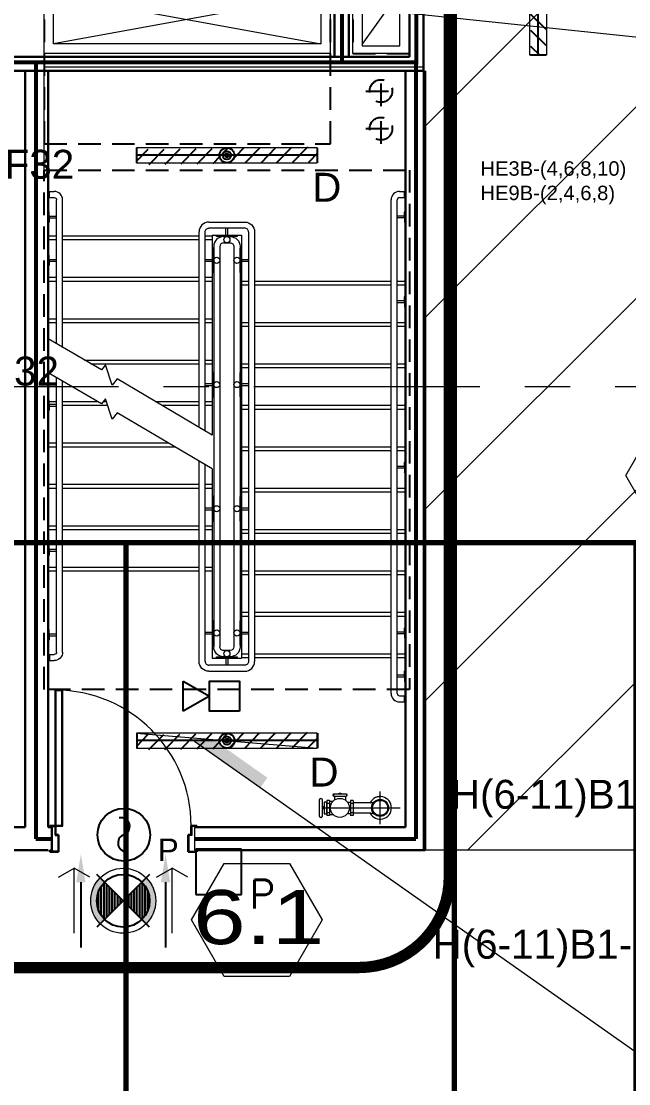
# Model space of a CAD drawing. Header units: inches. Extents: x -26500 to 0, y -3347 to 2257.
# Drawn here: x -21642.4 to -21481, y 481.9 to 764.2 of the extents above; entities that cross this region are included whole.
import ezdxf
from ezdxf import colors
from ezdxf.entities.mleader import LeaderData, LeaderLine
from ezdxf.enums import TextEntityAlignment as Align
from ezdxf.math import Vec2, Vec3

# ---------------------------------------------------------------- set-up
doc = ezdxf.new("R2010")
doc.units = ezdxf.units.IN
doc.header["$LTSCALE"] = 48
doc.header["$MEASUREMENT"] = 0
for name, pattern in [('A104$0$CENTER', [2, 1.25, -0.25, 0.25, -0.25]), ('DASHED2', [0.375, 0.25, -0.125]), ('NB - 5th floor_plan$0$HIDDEN2', [0.1875, 0.125, -0.0625])]:
    doc.linetypes.add(name, pattern=pattern)
for name, color, linetype in [('A-Detl-Iden', 3, 'Continuous'), ('A104$0$A-AREA-IDEN', 8, 'Continuous'), ('A104$0$A-DOOR', 8, 'Continuous'), ('A104$0$A-DOOR-FRAM', 8, 'Continuous'), ('A104$0$A-FLOR-HLAREAS7-11', 8, 'Continuous'), ('A104$0$A-FLOR-HRAL', 8, 'Continuous'), ('A104$0$A-FLOR-OPENING', 8, 'Continuous'), ('A104$0$A-FLOR-SLEEVE', 8, 'Continuous'), ('A104$0$A-FLOR-SPRK', 8, 'Continuous'), ('A104$0$A-FLOR-STRS', 8, 'Continuous'), ('A104$0$A-GRID-GRDP0-15', 8, 'Continuous'), ('A104$0$A-HVAC-RDFF', 8, 'Continuous'), ('A104$0$A-WALL-FULL-INTR', 8, 'Continuous'), ('A104$0$bc104 - A-WALL-FIRE', 8, 'Continuous'), ('A104$0$Level 20', 8, 'Continuous'), ('A104$0$M-HVAC-Supp', 8, 'Continuous'), ('A604$0$A-ANNO-REVS-BULL', 8, 'Continuous'), ('A604$0$A-FLOR-OPENING', 8, 'Continuous'), ('A604$0$A-FLOR-SLEEVE', 8, 'Continuous'), ('A604$0$br604_br604 - E-Lite', 3, 'Continuous'), ('A604$0$Level 36', 8, 'Continuous'), ('A604$0$M-HVAC-Supp', 8, 'Continuous'), ('ANNTEXT', 6, 'Continuous'), ('E-FIRE', 234, 'Continuous'), ('E-FIRE @ 96', 234, 'Continuous'), ('E-Lite', 53, 'Continuous'), ('E-Lite-Emer', 13, 'Continuous'), ('E-Lite-Exit', 13, 'Continuous'), ('E-TEXT', 6, 'Continuous'), ('NB - 5th floor_plan$0$STSLABEDGE', 1, 'NB - 5th floor_plan$0$HIDDEN2'), ('NB - 5th floor_plan$0$STWETSTACK', 1, 'NB - 5th floor_plan$0$HIDDEN2'), ('XREF', 7, 'Continuous')]:
    doc.layers.add(name, color=color, linetype=linetype)
doc.layers.add('E-Fire-Covr', color=240, linetype='Continuous', lineweight=70, plot=False)
doc.styles.add('A604$0$style-Arial', font='arial.ttf')
doc.styles.add('M08', font='arial.ttf', dxfattribs={"height": 7.68})
doc.styles.add('MAMEP ANNO', font='arial.ttf', dxfattribs={"height": 0.101562})
doc.styles.get("Standard").update_dxf_attribs({"font": 'simplex.shx'})

# ---------------------------------------------------------------- blocks, each defined once
blk = doc.blocks.new('A104')
at = {"layer": 'A104$0$A-FLOR-HLAREAS7-11', "lineweight": 0}
h = blk.add_hatch(dxfattribs=at)
h.set_pattern_fill('HATCH', color=256, style=0, pattern_type=2)
h.set_pattern_definition([(45, (-23760.126, 1158.67), (-25.45584, 25.45584), [])])
h.paths.add_polyline_path([(-21535.4816, 943.1575), (-21289.0236, 943.1575), (-21289.0236, 543.9097), (-21535.4816, 543.9097)])
at = {"layer": 'A104$0$A-AREA-IDEN', "lineweight": 0, "elevation": 0.2066, "flags": 128}
for points in [[(-21438.6568, 759.5893), (-21475.7856, 759.5893), (-21899.5733, 804.0789)], [(-21438.6568, 487.7276), (-21475.4645, 487.7276), (-21596.3269, 572.8122)]]:
    blk.add_lwpolyline(points, dxfattribs=at)
at = {"layer": 'A104$0$A-AREA-IDEN', "lineweight": 0, "extrusion": (0, 0, -1)}
blk.add_solid([(21596.3269, 572.8122, -0.2066), (21578.8529, 560.5108, -0.2066), (21591.4235, 573.3929, -0.2066), (21576.96, 563.2109, -0.2066)], dxfattribs=at)
blk.add_solid([(21596.3269, 572.8122, -0.2066), (21578.8529, 560.5108, -0.2066), (21591.4235, 573.3929, -0.2066), (21576.96, 563.2109, -0.2066)], dxfattribs=at)
at = {"layer": 'A104$0$A-DOOR', "lineweight": 0}
blk.add_ellipse((-21633.2308, 550.4787), major_axis=(25.4669, -25.489), ratio=0.9982654, start_param=0.78496414, end_param=2.35576046, dxfattribs=at)
at = {"layer": 'A104$0$A-DOOR', "lineweight": 30}
blk.add_3dface([(-21633.2308, 586.4787), (-21631.4808, 586.4787), (-21631.4808, 550.4162), (-21633.2308, 550.4162)], dxfattribs=at)
at = {"layer": 'A104$0$A-DOOR-FRAM', "lineweight": 30}
for p, q in [((-21634.7314, 550.4163), (-21633.2304, 550.4163)), ((-21634.7314, 550.4163), (-21634.7314, 550.0413)), ((-21633.2304, 550.4163), (-21633.2304, 547.9941)), ((-21633.2304, 547.9941), (-21632.48, 547.9941)), ((-21632.48, 547.9941), (-21632.48, 543.5413)), ((-21597.2304, 547.9941), (-21597.9809, 547.9941)), ((-21597.9809, 547.9941), (-21597.9809, 543.5413)), ((-21595.7295, 550.4163), (-21597.2304, 550.4163)), ((-21597.2304, 550.4163), (-21597.2304, 547.9941)), ((-21595.7295, 550.4163), (-21595.7295, 550.0413)), ((-21634.7314, 543.5413), (-21634.7314, 543.9163)), ((-21632.48, 543.5413), (-21634.7314, 543.5413)), ((-21597.9809, 543.5413), (-21595.7295, 543.5413)), ((-21595.7295, 543.5413), (-21595.7295, 543.9163))]:
    blk.add_line(p, q, dxfattribs=at)
at = {"layer": 'A104$0$A-DOOR-FRAM', "lineweight": 13}
for p, q in [((-21634.7314, 550.0413), (-21634.5813, 550.0413)), ((-21634.5813, 550.2662), (-21633.3805, 550.2662)), ((-21634.5813, 550.2662), (-21634.5813, 550.0413)), ((-21633.3805, 550.2662), (-21633.3805, 547.844)), ((-21633.3805, 547.844), (-21632.63, 547.844)), ((-21632.63, 547.844), (-21632.63, 543.6914)), ((-21597.0803, 547.844), (-21597.8308, 547.844)), ((-21597.8308, 547.844), (-21597.8308, 543.6914)), ((-21595.8796, 550.2662), (-21597.0803, 550.2662)), ((-21597.0803, 550.2662), (-21597.0803, 547.844)), ((-21595.8796, 550.2662), (-21595.8796, 550.0413)), ((-21595.7295, 550.0413), (-21595.8796, 550.0413)), ((-21634.5813, 543.9163), (-21634.7314, 543.9163)), ((-21634.5813, 543.6914), (-21634.5813, 543.9163)), ((-21632.63, 543.6914), (-21634.5813, 543.6914)), ((-21597.8308, 543.6914), (-21595.8796, 543.6914)), ((-21595.8796, 543.6914), (-21595.8796, 543.9163)), ((-21595.8796, 543.9163), (-21595.7295, 543.9163))]:
    blk.add_line(p, q, dxfattribs=at)
at = {"layer": 'A104$0$A-FLOR-HLAREAS7-11', "lineweight": 0}
blk.add_3dface([(-21535.4816, 943.1575), (-21289.0236, 943.1575), (-21289.0236, 543.9097), (-21535.4816, 543.9097)], dxfattribs=at)
at = {"layer": 'A104$0$A-FLOR-HRAL', "lineweight": 13}
for p, q in [((-21634.857, 718.9729), (-21633.6071, 718.9729)), ((-21634.857, 717.3479), (-21634.857, 718.9729)), ((-21634.857, 717.3479), (-21633.6071, 717.3479)), ((-21541.8565, 718.9728), (-21540.6065, 718.9728)), ((-21541.8565, 717.3478), (-21540.6066, 717.3478)), ((-21540.6066, 718.9728), (-21540.6066, 717.3478)), ((-21632.9816, 678.474), (-21632.9821, 716.7229)), ((-21631.3566, 677.5273), (-21631.3571, 716.7229)), ((-21544.1065, 585.6113), (-21544.1065, 716.7228)), ((-21542.4815, 585.6113), (-21542.4815, 716.7228)), ((-21592.4821, 710.8472), (-21582.982, 710.8472)), ((-21582.982, 709.2222), (-21592.4821, 709.2222)), ((-21595.1068, 656.2925), (-21595.1071, 708.2222)), ((-21593.4818, 655.3337), (-21593.4821, 708.2219)), ((-21588.6071, 706.9722), (-21585.8571, 706.9722)), ((-21581.982, 708.2222), (-21581.9817, 594.0976)), ((-21580.357, 708.2221), (-21580.3567, 594.0964)), ((-21591.2321, 704.3472), (-21591.2317, 643.3409)), ((-21589.6071, 704.3472), (-21589.6067, 642.3821)), ((-21588.6071, 705.3472), (-21586.8571, 705.3472)), ((-21585.8571, 704.3466), (-21585.8567, 597.9722)), ((-21584.2321, 704.3462), (-21584.2317, 597.9722)), ((-21632.9809, 596.597), (-21632.9815, 669.4739)), ((-21631.356, 596.481), (-21631.3565, 668.5272)), ((-21595.1063, 594.0972), (-21595.1067, 647.2925)), ((-21593.4814, 594.0974), (-21593.4817, 646.3336)), ((-21591.2317, 643.3409), (-21591.2313, 597.9778)), ((-21589.6067, 642.3821), (-21589.6064, 597.9757)), ((-21634.8569, 595.972), (-21633.6067, 595.972)), ((-21634.8569, 595.972, 0), (-21634.8569, 594.347, 0)), ((-21586.8567, 596.9722), (-21588.6067, 596.9722)), ((-21634.8569, 594.347), (-21633.6067, 594.347)), ((-21582.9817, 593.0972), (-21592.4817, 593.0972)), ((-21586.8567, 595.3472), (-21588.6067, 595.3472)), ((-21592.4817, 591.4722), (-21582.9817, 591.4722)), ((-21541.8565, 584.9837), (-21540.6068, 584.9837)), ((-21540.6068, 584.9837), (-21540.6068, 583.3357)), ((-21541.8565, 583.3357), (-21540.6068, 583.3357))]:
    blk.add_line(p, q, dxfattribs=at)
at = {"layer": 'A104$0$A-FLOR-HRAL', "lineweight": 0, "extrusion": (0, 0, -1)}
for p, q in [((-21635.1932, 713.6638, -0.0005), (-21635.1371, 713.6638, -0.0005)), ((-21635.1932, 710.657, -0.0005), (-21635.1932, 713.6638, -0.0005)), ((-21634.9496, 712.1662, -0.0005), (-21634.9496, 713.4763, -0.0005)), ((-21634.9496, 712.1662, -0.0005), (-21634.9496, 710.8445, -0.0005)), ((-21634.8246, 712.4162, -0.0005), (-21632.981, 712.4162, -0.0005)), ((-21634.8246, 711.9162, -0.0005), (-21632.981, 711.9162, -0.0005)), ((-21635.1932, 710.657, -0.0005), (-21635.1371, 710.657, -0.0005)), ((-21635.1932, 702.1631, -0.0005), (-21635.1371, 702.1631, -0.0005)), ((-21635.1932, 699.1563, -0.0005), (-21635.1932, 702.1631, -0.0005)), ((-21634.9496, 700.6655, -0.0005), (-21634.9496, 701.9756, -0.0005)), ((-21634.9496, 700.6655, -0.0005), (-21634.9496, 699.3438, -0.0005)), ((-21634.8246, 700.9155, -0.0005), (-21632.981, 700.9155, -0.0005)), ((-21634.8246, 700.4155, -0.0005), (-21632.981, 700.4155, -0.0005)), ((-21635.1932, 699.1563, -0.0005), (-21635.1371, 699.1563, -0.0005)), ((-21635.1932, 663.663, -0.0005), (-21635.1371, 663.663, -0.0005)), ((-21635.1932, 660.6562, -0.0005), (-21635.1932, 663.663, -0.0005)), ((-21634.9496, 662.1653, -0.0005), (-21634.9496, 663.4755, -0.0005)), ((-21635.1932, 660.6562, -0.0005), (-21635.1371, 660.6562, -0.0005)), ((-21634.9496, 662.1653, -0.0005), (-21634.9496, 660.8437, -0.0005)), ((-21634.8246, 662.4153, -0.0005), (-21632.981, 662.4153, -0.0005)), ((-21634.8246, 661.9153, -0.0005), (-21632.981, 661.9153, -0.0005)), ((-21635.1932, 625.1628, -0.0005), (-21635.1371, 625.1628, -0.0005)), ((-21635.1932, 622.1561, -0.0005), (-21635.1932, 625.1628, -0.0005)), ((-21634.9496, 623.6652, -0.0005), (-21634.9496, 624.9753, -0.0005)), ((-21634.8246, 623.9152, -0.0005), (-21632.981, 623.9152, -0.0005)), ((-21635.1932, 622.1561, -0.0005), (-21635.1371, 622.1561, -0.0005)), ((-21634.9496, 623.6652, -0.0005), (-21634.9496, 622.3436, -0.0005)), ((-21634.8246, 623.4152, -0.0005), (-21632.981, 623.4152, -0.0005)), ((-21540.639, 601.9039, -0.0005), (-21542.4826, 601.9039, -0.0005)), ((-21540.639, 601.4039, -0.0005), (-21542.4826, 601.4039, -0.0005)), ((-21540.514, 601.6539, -0.0005), (-21540.514, 602.9756, -0.0005)), ((-21540.514, 601.6539, -0.0005), (-21540.514, 600.3438, -0.0005)), ((-21540.2704, 603.1631, -0.0005), (-21540.3265, 603.1631, -0.0005)), ((-21540.2704, 603.1631, -0.0005), (-21540.2704, 600.1563, -0.0005)), ((-21540.2704, 600.1563, -0.0005), (-21540.3265, 600.1563, -0.0005)), ((-21540.639, 590.4179, -0.0005), (-21542.4826, 590.4179, -0.0005)), ((-21540.514, 590.1679, -0.0005), (-21540.514, 591.4896, -0.0005)), ((-21540.514, 590.1679, -0.0005), (-21540.514, 588.8578, -0.0005)), ((-21540.2704, 591.6771, -0.0005), (-21540.3265, 591.6771, -0.0005)), ((-21540.2704, 591.6771, -0.0005), (-21540.2704, 588.6703, -0.0005)), ((-21540.639, 589.9179, -0.0005), (-21542.4826, 589.9179, -0.0005)), ((-21540.2704, 588.6703, -0.0005), (-21540.3265, 588.6703, -0.0005))]:
    blk.add_line(p, q, dxfattribs=at)
at = {"layer": 'A104$0$A-FLOR-HRAL', "lineweight": 0}
for p, q in [((-21540.639, 712.4162), (-21542.4826, 712.4162)), ((-21540.639, 711.9162), (-21542.4826, 711.9162)), ((-21540.514, 712.1662), (-21540.514, 713.4763)), ((-21540.514, 712.1662), (-21540.514, 710.8445)), ((-21540.2704, 713.6638), (-21540.3265, 713.6638)), ((-21540.2704, 710.657), (-21540.2704, 713.6638)), ((-21587.9821, 706.9722), (-21587.9821, 709.2222)), ((-21587.4821, 706.9722), (-21587.4821, 709.2222)), ((-21540.2704, 710.657), (-21540.3265, 710.657)), ((-21593.4814, 700.9097), (-21591.2314, 700.9097)), ((-21593.4814, 700.4097), (-21591.2314, 700.4097)), ((-21584.2317, 700.9097), (-21581.9817, 700.9097)), ((-21584.2317, 700.4097), (-21581.9817, 700.4097)), ((-21540.639, 689.9161), (-21542.4826, 689.9161)), ((-21540.639, 689.4161), (-21542.4826, 689.4161)), ((-21540.514, 689.6661), (-21540.514, 690.9762)), ((-21540.514, 689.6661), (-21540.514, 688.3444)), ((-21540.2704, 691.1637), (-21540.3265, 691.1637)), ((-21540.2704, 688.1569), (-21540.2704, 691.1637)), ((-21540.2704, 688.1569), (-21540.3265, 688.1569)), ((-21593.4814, 667.9097), (-21591.2314, 667.9097)), ((-21593.4814, 667.4097), (-21591.2314, 667.4097)), ((-21584.2317, 667.9097), (-21581.9817, 667.9097)), ((-21584.2317, 667.4097), (-21581.9817, 667.4097)), ((-21540.514, 645.6658), (-21540.514, 646.9759)), ((-21540.2704, 647.1634), (-21540.3265, 647.1634)), ((-21540.2704, 644.1566), (-21540.2704, 647.1634)), ((-21540.639, 645.9158), (-21542.4826, 645.9158)), ((-21540.639, 645.4158), (-21542.4826, 645.4158)), ((-21540.514, 645.6658), (-21540.514, 644.3441)), ((-21540.2704, 644.1566), (-21540.3265, 644.1566)), ((-21593.4814, 634.9097), (-21591.2314, 634.9097)), ((-21593.4814, 634.4097), (-21591.2314, 634.4097)), ((-21584.2317, 634.9097), (-21581.9817, 634.9097)), ((-21584.2317, 634.4097), (-21581.9817, 634.4097)), ((-21635.1932, 602.6629, 0), (-21635.1371, 602.6629, 0)), ((-21635.1932, 602.6629, 0), (-21635.1932, 599.6561, 0)), ((-21634.9496, 601.1537, 0), (-21634.9496, 602.4754, 0)), ((-21634.8246, 601.4037, 0), (-21632.981, 601.4037, 0)), ((-21593.4814, 601.9097), (-21591.2314, 601.9097)), ((-21593.4814, 601.4097), (-21591.2314, 601.4097)), ((-21584.2317, 601.9097), (-21581.9817, 601.9097)), ((-21584.2317, 601.4097), (-21581.9817, 601.4097)), ((-21635.1932, 599.6561, 0), (-21635.1371, 599.6561, 0)), ((-21634.9496, 601.1537, 0), (-21634.9496, 599.8436, 0)), ((-21634.8246, 600.9037, 0), (-21632.981, 600.9037, 0)), ((-21587.9817, 595.3472), (-21587.9817, 593.0972)), ((-21587.4817, 595.3472), (-21587.4817, 593.0972))]:
    blk.add_line(p, q, dxfattribs=at)
at = {"layer": 'A104$0$A-FLOR-HRAL', "lineweight": 13}
for centre, radius, start, end in [((-21633.6071, 716.7229), 2.25, 359.999997, 89.999996), ((-21541.8565, 716.7228), 2.25, 89.999997, 179.999999), ((-21541.8565, 716.7228), 0.625, 89.999997, 179.999999), ((-21592.4821, 708.2222), 2.625, 90, 180), ((-21582.982, 708.2222), 1, 360, 90.000033), ((-21588.6071, 704.3472), 2.625, 90.000001, 180), ((-21588.6071, 704.3472), 1, 90.000001, 180), ((-21592.4817, 594.0972), 1, 179.984657, 270.000033), ((-21582.9817, 594.0972), 2.625, 270, 359.982985), ((-21541.8565, 585.5857), 2.25, 180.12651, 269.999997), ((-21541.8565, 585.6087), 0.625, 179.761896, 269.999997)]:
    blk.add_arc(centre, radius, start, end, dxfattribs=at)
at = {"layer": 'A104$0$A-FLOR-HRAL', "lineweight": 13, "extrusion": (0, 0, -1)}
for centre, radius, start, end in [((21633.6071, 716.7229), 0.625, 90.000003, 180.000003), ((21592.4821, 708.2222), 1, 359.983187, 90.000033), ((21582.982, 708.2222), 2.625, 90, 180.000889), ((21586.8571, 704.3472), 2.625, 90.000001, 180), ((21586.8571, 704.3472), 1, 89.999999, 180.034794), ((21633.6067, 596.597), 0.625, 180.000003, 270.000004), ((21633.6067, 596.597), 2.25, 180.000003, 270.000003), ((21588.6067, 597.9722), 2.625, 269.999967, 0.123302), ((21588.6067, 597.9722), 1, 269.999967, 0.199773), ((21586.8567, 597.9722), 2.625, 180, 269.999967), ((21586.8567, 597.9722), 1, 180, 269.999967), ((21592.4817, 594.0972), 2.625, 270, 360), ((21582.9817, 594.0972), 1, 179.976506, 270.000033)]:
    blk.add_arc(centre, radius, start, end, dxfattribs=at)
at = {"layer": 'A104$0$A-FLOR-HRAL', "lineweight": 0}
for centre, radius, start, end in [((-21635.1371, 713.4763, -0.0005), 0.1875, 0, 90), ((-21634.8246, 711.7912, -0.0005), 0.125, 90, 180), ((-21540.639, 712.5412), 0.125, 270, 0), ((-21635.1371, 710.8445, -0.0005), 0.1875, 270, 0), ((-21635.1371, 701.9756, -0.0005), 0.1875, 0, 90), ((-21634.8246, 700.2905, -0.0005), 0.125, 90, 180), ((-21635.1371, 699.3438, -0.0005), 0.1875, 270, 0), ((-21540.639, 690.0411), 0.125, 270, 0), ((-21635.1371, 663.4755, -0.0005), 0.1875, 0, 90), ((-21635.1371, 660.8437, -0.0005), 0.1875, 270, 0), ((-21634.8246, 661.7903, -0.0005), 0.125, 90, 180), ((-21540.639, 646.0408), 0.125, 270, 0), ((-21635.1371, 624.9753, -0.0005), 0.1875, 0, 90), ((-21635.1371, 622.3436, -0.0005), 0.1875, 270, 0), ((-21634.8246, 623.2902, -0.0005), 0.125, 90, 180), ((-21540.639, 602.0289, -0.0005), 0.125, 270, 0), ((-21540.3265, 602.9756, -0.0005), 0.1875, 90, 180), ((-21634.8246, 600.7787, 0), 0.125, 90, 180), ((-21540.3265, 600.3438, -0.0005), 0.1875, 180, 270), ((-21540.639, 590.5429, -0.0005), 0.125, 270, 0), ((-21540.3265, 591.4896, -0.0005), 0.1875, 90, 180), ((-21540.3265, 588.8578, -0.0005), 0.1875, 180, 270)]:
    blk.add_arc(centre, radius, start, end, dxfattribs=at)
at = {"layer": 'A104$0$A-FLOR-HRAL', "lineweight": 0, "extrusion": (0, 0, -1)}
for centre, radius, start, end in [((21634.8246, 712.5412, 0.0005), 0.125, 270, 0), ((21540.639, 711.7912), 0.125, 90, 180), ((21540.3265, 713.4763), 0.1875, 0, 90), ((21540.3265, 710.8445), 0.1875, 270, 0), ((21634.8246, 701.0405, 0.0005), 0.125, 270, 0), ((21540.639, 689.2911), 0.125, 90, 180), ((21540.3265, 690.9762), 0.1875, 0, 90), ((21540.3265, 688.3444), 0.1875, 270, 0), ((21634.8246, 662.5403, 0.0005), 0.125, 270, 0), ((21540.3265, 646.9759), 0.1875, 0, 90), ((21540.639, 645.2908), 0.125, 90, 180), ((21540.3265, 644.3441), 0.1875, 270, 0), ((21634.8246, 624.0402, 0.0005), 0.125, 270, 0), ((21635.1371, 602.4754, 0), 0.1875, 90, 180), ((21634.8246, 601.5287, 0), 0.125, 270, 0), ((21540.639, 601.2789, 0.0005), 0.125, 90, 180), ((21635.1371, 599.8436, 0), 0.1875, 180, 270), ((21540.639, 589.7929, 0.0005), 0.125, 90, 180)]:
    blk.add_arc(centre, radius, start, end, dxfattribs=at)
at = {"layer": 'A104$0$A-FLOR-OPENING', "lineweight": 0}
for p in [(-21535.4818, 751.9933), (-21636.2318, 724.6613)]:
    blk.add_line(p, (-21636.2318, 751.9933), dxfattribs=at)
for points in [[(-21636.2736, 773.6574), (-21560.2736, 773.6574), (-21560.2736, 755.6574), (-21636.2736, 755.6574)], [(-21554.2736, 773.6574), (-21539.2736, 773.6574), (-21539.2736, 755.6574), (-21554.2736, 755.6574)]]:
    blk.add_3dface(points, dxfattribs=at)
at = {"layer": 'A104$0$A-FLOR-SLEEVE', "lineweight": 13}
blk.add_arc((-21547.0091, 555.1837), 3, 207.279613, 152.720387, dxfattribs=at)
at = {"layer": 'A104$0$A-FLOR-SPRK', "lineweight": 0, "extrusion": (0, 0, -1)}
for p, q in [((-21547.0091, 555.1837), (-21547.0091, 559.5141)), ((-21562.394, 555.1837), (-21547.0091, 555.1837)), ((-21547.0091, 555.1837), (-21541.7205, 555.1837)), ((-21547.0091, 550.8533), (-21547.0091, 555.1837))]:
    blk.add_line(p, q, dxfattribs=at)
at = {"layer": 'A104$0$A-FLOR-SPRK', "lineweight": 13, "extrusion": (0, 0, -1)}
for p, q in [((-21560.4762, 556.336), (-21561.2262, 556.336)), ((-21560.4574, 557.1837), (-21561.2074, 557.1837)), ((-21561.2074, 557.1827), (-21561.2074, 553.1607)), ((-21560.4574, 556.336), (-21561.2074, 556.336)), ((-21560.4574, 557.1837), (-21560.4574, 553.1837)), ((-21560.4574, 556.9337), (-21559.5177, 556.9337)), ((-21559.4162, 558.9466), (-21555.9162, 558.9466)), ((-21559.4162, 558.9466), (-21559.4162, 558.2718)), ((-21559.4162, 558.2718), (-21555.9162, 558.2718)), ((-21559.1662, 558.2718), (-21559.1662, 557.2669)), ((-21556.1662, 558.2718), (-21556.1662, 557.162)), ((-21555.9162, 558.9466), (-21555.9162, 558.2718)), ((-21555.676, 556.6837), (-21554.9147, 556.6837)), ((-21554.1836, 556.336), (-21554.9336, 556.336)), ((-21554.1647, 557.1837), (-21554.9147, 557.1837)), ((-21554.9147, 557.1827), (-21554.9147, 553.1607)), ((-21554.1647, 557.1837), (-21554.1647, 553.1837)), ((-21549.4806, 556.5587), (-21554.1647, 556.5587)), ((-21560.4762, 555.1869), (-21561.2074, 555.1869)), ((-21560.4762, 553.9153), (-21561.2074, 553.9153)), ((-21560.4574, 553.4337), (-21559.5177, 553.4337)), ((-21555.692, 553.6837), (-21554.9147, 553.6837)), ((-21554.1836, 553.9153), (-21554.9147, 553.9153)), ((-21549.4806, 553.8087), (-21554.1647, 553.8087)), ((-21560.4574, 553.1837), (-21561.2074, 553.1837)), ((-21554.1647, 553.1837), (-21554.9147, 553.1837))]:
    blk.add_line(p, q, dxfattribs=at)
at = {"layer": 'A104$0$A-FLOR-SPRK', "lineweight": 13, "flags": 128}
for points in [[(-21563.0876, 552.9263), (-21563.0876, 557.4367)], [(-21562.8376, 557.6867), (-21562.6822, 557.6867)], [(-21562.4322, 557.4367), (-21562.4322, 552.9263)], [(-21562.6822, 552.6763), (-21562.8376, 552.6763)]]:
    blk.add_lwpolyline(points, dxfattribs=at)
at = {"layer": 'A104$0$A-FLOR-SPRK', "lineweight": 13}
for radius in [2.25, 2]:
    blk.add_circle((-21547.0091, 555.1837), radius, dxfattribs=at)
for centre, radius, start, end in [((-21562.8376, 557.4367), 0.25, 90, 180), ((-21549.5329, 558.4256), 1.8674, 271.602858, 303.736164), ((-21562.8376, 552.9263), 0.25, 180, 270), ((-21562.6822, 552.9263), 0.25, 270, 0)]:
    blk.add_arc(centre, radius, start, end, dxfattribs=at)
at = {"layer": 'A104$0$A-FLOR-SPRK', "lineweight": 13, "extrusion": (0, 0, -1)}
for centre, radius, start, end in [((21562.6822, 557.4367), 0.25, 90, 180), ((21549.5329, 551.9419), 1.8674, 91.602858, 123.736164)]:
    blk.add_arc(centre, radius, start, end, dxfattribs=at)
at = {"layer": 'A104$0$A-FLOR-SPRK', "lineweight": 13}
blk.add_ellipse((-21557.7086, 555.1946), major_axis=(0, 2.5198), ratio=0.99998918, dxfattribs=at)
for points in [[(-21557.8723, 558.9466), (-21557.8723, 559.0994), (-21557.4354, 559.0994), (-21557.4354, 558.9466)], [(-21561.2045, 556.7466), (-21561.8915, 556.7466), (-21561.8915, 553.6112), (-21561.2045, 553.6112)], [(-21559.5353, 558.7553), (-21559.5353, 558.4774), (-21559.4161, 558.4774), (-21559.4161, 558.7553)], [(-21555.9162, 558.7553), (-21555.9162, 558.4774), (-21555.7971, 558.4774), (-21555.7971, 558.7553)], [(-21561.8915, 555.4322), (-21562.4219, 555.4322), (-21562.4219, 554.986), (-21561.8915, 554.986)]]:
    blk.add_3dface(points, dxfattribs=at)
at = {"layer": 'A104$0$A-FLOR-STRS', "lineweight": 13}
for p, q in [((-21635.2321, 706.1603), (-21632.9821, 706.1603)), ((-21631.3571, 706.1603), (-21595.1071, 706.1603)), ((-21593.4821, 706.1603), (-21591.6067, 706.1603)), ((-21635.2317, 695.1605), (-21632.9817, 695.1605)), ((-21631.3567, 695.1605), (-21595.1067, 695.1605)), ((-21593.4817, 695.1605), (-21591.6067, 695.1605)), ((-21583.8567, 695.1603), (-21581.9817, 695.1603)), ((-21580.3567, 695.1603), (-21544.1065, 695.1603)), ((-21635.2318, 684.1601), (-21632.9817, 684.1601)), ((-21635.2318, 684.16), (-21632.9817, 684.16)), ((-21631.3567, 684.1603), (-21595.1067, 684.1603)), ((-21593.4817, 684.1603), (-21591.6067, 684.1603)), ((-21583.8567, 684.1601), (-21581.9817, 684.1601)), ((-21580.3567, 684.1601), (-21544.1065, 684.1602)), ((-21623.8594, 673.1597), (-21595.1067, 673.1597)), ((-21593.4817, 673.1603), (-21591.6067, 673.1603)), ((-21583.8567, 673.16), (-21581.9817, 673.16)), ((-21580.3567, 673.16), (-21544.1065, 673.16)), ((-21542.4815, 673.16), (-21540.2316, 673.16)), ((-21631.3565, 662.1597), (-21619.4, 662.1597)), ((-21605.0503, 662.1597), (-21595.1067, 662.1597)), ((-21593.4817, 662.1603), (-21591.6067, 662.1603)), ((-21583.8567, 662.1598), (-21581.9817, 662.1598)), ((-21580.3567, 662.16), (-21544.1065, 662.16)), ((-21542.4815, 662.1599), (-21540.2317, 662.1599)), ((-21635.2318, 651.1598), (-21632.9817, 651.1598)), ((-21631.3567, 651.1597), (-21601.6608, 651.1597)), ((-21583.8567, 651.1597), (-21581.9817, 651.1597)), ((-21580.3567, 651.16), (-21544.1065, 651.16)), ((-21542.4815, 651.1597), (-21540.3561, 651.1597)), ((-21635.2318, 640.1597), (-21632.9817, 640.1597)), ((-21631.3567, 640.1597), (-21595.1067, 640.1597)), ((-21593.4817, 640.1597), (-21591.6067, 640.1597)), ((-21583.8567, 640.1597), (-21581.9817, 640.1597)), ((-21580.3567, 640.16), (-21544.1065, 640.16)), ((-21542.4815, 640.1597), (-21540.2317, 640.1597)), ((-21635.2318, 629.1595), (-21632.9817, 629.1595)), ((-21631.3567, 629.1595), (-21595.1067, 629.1595)), ((-21593.4817, 629.1595), (-21591.6067, 629.1595)), ((-21583.8567, 629.1597), (-21581.9817, 629.1597)), ((-21580.3567, 629.1597), (-21544.1065, 629.1597)), ((-21542.4815, 629.1597), (-21540.2317, 629.1597)), ((-21635.2318, 618.1594), (-21632.9817, 618.1594)), ((-21631.3567, 618.1594), (-21595.1067, 618.1594)), ((-21593.4817, 618.1594), (-21591.6067, 618.1594)), ((-21583.8567, 618.1597), (-21581.9817, 618.1597)), ((-21580.3567, 618.1597), (-21544.1065, 618.1597)), ((-21542.4815, 618.1597), (-21540.2317, 618.1597)), ((-21583.8567, 607.1595), (-21581.9817, 607.1595)), ((-21580.3567, 607.1595), (-21544.1065, 607.1596)), ((-21542.4815, 607.1595), (-21540.2317, 607.1595)), ((-21583.8567, 596.1597), (-21581.9817, 596.1597)), ((-21580.3567, 596.1597), (-21544.1065, 596.1597)), ((-21542.4815, 596.1597), (-21540.2317, 596.1597)), ((-21542.4815, 596.1597), (-21540.2317, 596.1597))]:
    blk.add_line(p, q, dxfattribs=at)
at = {"layer": 'A104$0$A-FLOR-STRS', "lineweight": 0}
for p, q in [((-21635.232, 707.1603), (-21632.9821, 707.1603)), ((-21631.3571, 707.1603), (-21595.1071, 707.1603)), ((-21593.4821, 707.1603), (-21591.6067, 707.1603)), ((-21591.6067, 707.3472), (-21583.8567, 707.3472)), ((-21591.6067, 707.3472), (-21591.6067, 654.2273)), ((-21583.8567, 707.3472), (-21583.8567, 594.9722)), ((-21635.2316, 696.1605), (-21632.9817, 696.1605)), ((-21631.3567, 696.1605), (-21595.1067, 696.1605)), ((-21593.4817, 696.1605), (-21591.6067, 696.1605)), ((-21583.8567, 694.1603), (-21581.982, 694.1603)), ((-21580.3567, 694.1603), (-21544.1065, 694.1603)), ((-21635.2316, 685.16), (-21632.9817, 685.16)), ((-21631.3567, 685.1603), (-21595.1067, 685.1603)), ((-21593.4817, 685.1603), (-21591.6067, 685.1603)), ((-21583.8567, 683.1601), (-21581.9817, 683.1601)), ((-21580.3567, 683.1601), (-21544.1065, 683.1602)), ((-21625.576, 674.1597), (-21595.1067, 674.1597)), ((-21593.4817, 674.1603), (-21591.6067, 674.1603)), ((-21583.8567, 672.16), (-21581.9817, 672.16)), ((-21580.3567, 672.16), (-21544.1065, 672.16)), ((-21542.4815, 672.16), (-21540.2315, 672.16)), ((-21634.9496, 663.16), (-21632.9815, 663.16)), ((-21631.3565, 663.1597), (-21622.1429, 663.1597)), ((-21620.572, 663.1597), (-21619.717, 663.1597)), ((-21606.7451, 663.1597), (-21595.1067, 663.1597)), ((-21593.4817, 663.1603), (-21591.6067, 663.1603)), ((-21583.8567, 661.1598), (-21581.9817, 661.1598)), ((-21580.3567, 661.16), (-21544.1065, 661.16)), ((-21542.4815, 661.1599), (-21540.2315, 661.1599)), ((-21635.2316, 652.1598), (-21632.9817, 652.1598)), ((-21631.3567, 652.1597), (-21603.3555, 652.1597)), ((-21583.8567, 650.1597), (-21581.9817, 650.1597)), ((-21580.3567, 650.16), (-21544.1065, 650.16)), ((-21542.4815, 650.1597), (-21540.2315, 650.1597)), ((-21591.6067, 645.2273), (-21591.6067, 594.9722)), ((-21635.2316, 641.1597), (-21632.9817, 641.1597)), ((-21631.3567, 641.1597), (-21595.1067, 641.1597)), ((-21593.4817, 641.1597), (-21591.6067, 641.1597)), ((-21583.8567, 639.1597), (-21581.9817, 639.1597)), ((-21580.3567, 639.16), (-21544.1065, 639.16)), ((-21542.4815, 639.1597), (-21540.2315, 639.1597)), ((-21635.2316, 630.1595), (-21632.9817, 630.1595)), ((-21631.3567, 630.1595), (-21595.1067, 630.1595)), ((-21593.4817, 630.1595), (-21591.6067, 630.1595)), ((-21583.8567, 628.1597), (-21581.9817, 628.1597)), ((-21580.3567, 628.1597), (-21544.1065, 628.1597)), ((-21542.4815, 628.1597), (-21540.2315, 628.1597)), ((-21635.2316, 619.1594), (-21632.9817, 619.1594)), ((-21631.3567, 619.1594), (-21595.1067, 619.1594)), ((-21593.4817, 619.1594), (-21591.6067, 619.1594)), ((-21583.8567, 617.1597), (-21581.9817, 617.1597)), ((-21580.3567, 617.1597), (-21544.1065, 617.1597)), ((-21542.4815, 617.1597), (-21540.2315, 617.1597)), ((-21583.8567, 606.1595), (-21581.9817, 606.1595)), ((-21580.3567, 606.1595), (-21544.1065, 606.1596)), ((-21542.4815, 606.1596), (-21540.2315, 606.1596)), ((-21591.6067, 594.9722), (-21583.8567, 594.9722)), ((-21583.8567, 595.1597), (-21581.9817, 595.1597)), ((-21580.3567, 595.1597), (-21544.1065, 595.1597)), ((-21542.4815, 595.1597), (-21540.2315, 595.1597))]:
    blk.add_line(p, q, dxfattribs=at)
at = {"layer": 'A104$0$A-FLOR-STRS', "lineweight": 0, "elevation": 0, "flags": 128}
for points in [[(-21591.6067, 654.2273), (-21616.8911, 669.1463), (-21618.2271, 667.4589), (-21619.9556, 672.9126), (-21621.0793, 671.54), (-21635.2322, 679.7851)], [(-21591.6067, 645.2273), (-21616.8911, 660.1463), (-21618.2271, 658.4589), (-21619.9556, 663.9126), (-21621.0793, 662.54), (-21635.2322, 670.7851)]]:
    blk.add_lwpolyline(points, dxfattribs=at)
at = {"layer": 'A104$0$A-FLOR-STRS', "lineweight": 0}
for centre in [(-21590.4065, 700.6597), (-21590.4065, 667.6597), (-21590.4065, 634.6597), (-21590.4065, 601.6597)]:
    blk.add_circle(centre, 0.8125, dxfattribs=at)
at = {"layer": 'A104$0$A-GRID-GRDP0-15', "linetype": 'A104$0$CENTER', "lineweight": 0}
blk.add_line((-23884.5631, 667.1574), (-20368.7317, 667.1574), dxfattribs=at)
at = {"layer": 'A104$0$A-HVAC-RDFF', "lineweight": 0}
for p, q in [((-21633.7736, 771.1574), (-21562.7736, 758.1574)), ((-21562.7736, 771.1574), (-21633.7736, 758.1574)), ((-21551.7736, 757.9964), (-21541.7736, 771.9964))]:
    blk.add_line(p, q, dxfattribs=at)
at = {"layer": 'A104$0$A-HVAC-RDFF', "lineweight": 13}
blk.add_3dface([(-21541.7736, 771.6574), (-21551.7736, 771.6574), (-21551.7736, 757.6574), (-21541.7736, 757.6574)], dxfattribs=at)
at = {"layer": 'A104$0$A-WALL-FULL-INTR', "lineweight": 30}
for p, q in [((-21535.4818, 750.9933), (-21535.4818, 943.1574)), ((-21559.1068, 774.7743), (-21559.1077, 754.7433)), ((-21555.3568, 774.7743), (-21555.3577, 754.7433)), ((-21539.2318, 754.7433), (-21539.2318, 774.7742)), ((-21539.2318, 754.7433), (-21539.2318, 774.7742)), ((-21539.2318, 754.7433), (-21539.2318, 774.7742)), ((-21539.2318, 754.7433), (-21646.6071, 754.7433)), ((-21535.4818, 750.9933), (-21650.356, 750.9933)), ((-21641.356, 750.9933), (-21641.3564, 550.0347)), ((-21635.231, 750.9933), (-21635.2314, 550.0347)), ((-21540.2703, 750.9933), (-21540.2708, 550.0347)), ((-21535.0203, 750.9933), (-21535.0208, 543.9097)), ((-21650.3885, 550.0347), (-21641.3564, 550.0347)), ((-21635.2314, 550.0347), (-21634.2314, 550.0347)), ((-21634.2314, 550.0347), (-21634.2314, 543.9097)), ((-21596.2295, 550.0347), (-21540.2708, 550.0347)), ((-21650.3885, 543.9097), (-21635.2314, 543.9097)), ((-21596.2295, 543.9097), (-21535.0208, 543.9097))]:
    blk.add_line(p, q, dxfattribs=at)
at = {"layer": 'A104$0$A-WALL-FULL-INTR', "lineweight": 13}
blk.add_line((-21596.2295, 543.9097), (-21596.2295, 550.0347), dxfattribs=at)
at = {"layer": 'A104$0$bc104 - A-WALL-FIRE', "lineweight": 53}
for p, q in [((-21537.3568, 752.7433), (-21537.3568, 862.6493)), ((-21557.1463, 776.6493), (-21557.1463, 753.3164)), ((-21648.4809, 753.3164), (-21537.3568, 753.3164)), ((-21638.4542, 752.6695), (-21638.4542, 546.9774)), ((-21537.4979, 753.3164), (-21537.4979, 546.9722)), ((-21638.4542, 546.9774), (-21634.2314, 546.9774)), ((-21596.2295, 546.9722), (-21537.4979, 546.9722))]:
    blk.add_line(p, q, dxfattribs=at)
at = {"layer": 'A104$0$Level 20', "lineweight": 13}
for p, q in [((-21542.4815, 695.1603), (-21540.2316, 695.1603)), ((-21542.4815, 684.1602), (-21540.2316, 684.1602))]:
    blk.add_line(p, q, dxfattribs=at)
at = {"layer": 'A104$0$Level 20', "lineweight": 0}
for p, q in [((-21542.4815, 694.1603), (-21540.2315, 694.1603)), ((-21542.4815, 683.1602), (-21540.2315, 683.1602))]:
    blk.add_line(p, q, dxfattribs=at)
for centre in [(-21587.7321, 706.1597), (-21585.0512, 700.6597), (-21585.0512, 667.6597), (-21585.0512, 634.6597), (-21585.0512, 601.6597), (-21587.7317, 596.1597)]:
    blk.add_circle(centre, 0.8125, dxfattribs=at)
for points in [[(-21590.4821, 707.3472), (-21584.9821, 707.3472), (-21584.9821, 706.9722), (-21590.4821, 706.9722)], [(-21591.6064, 703.9097), (-21591.6064, 697.4097), (-21591.2314, 697.4097), (-21591.2314, 703.9097)], [(-21583.8567, 703.9097), (-21583.8567, 697.4097), (-21584.2317, 697.4097), (-21584.2317, 703.9097)], [(-21591.6064, 670.9097), (-21591.6064, 664.4097), (-21591.2314, 664.4097), (-21591.2314, 670.9097)], [(-21583.8567, 670.9097), (-21583.8567, 664.4097), (-21584.2317, 664.4097), (-21584.2317, 670.9097)], [(-21591.6064, 637.9097), (-21591.6064, 631.4097), (-21591.2314, 631.4097), (-21591.2314, 637.9097)], [(-21583.8567, 637.9097), (-21583.8567, 631.4097), (-21584.2317, 631.4097), (-21584.2317, 637.9097)], [(-21591.6064, 604.9097), (-21591.6064, 598.4097), (-21591.2314, 598.4097), (-21591.2314, 604.9097)], [(-21583.8567, 604.9097), (-21583.8567, 598.4097), (-21584.2317, 598.4097), (-21584.2317, 604.9097)], [(-21584.9817, 594.9722), (-21590.4817, 594.9722), (-21590.4817, 595.3472), (-21584.9817, 595.3472)]]:
    blk.add_3dface(points, dxfattribs=at)
at = {"layer": 'A104$0$M-HVAC-Supp', "lineweight": 13}
blk.add_3dface([(-21633.7736, 771.1574), (-21562.7736, 771.1574), (-21562.7736, 758.1574), (-21633.7736, 758.1574)], dxfattribs=at)
blk = doc.blocks.new('NB - 5th floor_plan')
at = {"layer": 'NB - 5th floor_plan$0$STSLABEDGE', "color": 1, "linetype": 'NB - 5th floor_plan$0$HIDDEN2'}
for points in [[(-21636.2318, 731.6493), (-21560.2318, 731.6493), (-21560.2318, 773.6493), (-21636.2318, 773.6493)], [(-21554.2318, 755.6493), (-21539.2318, 755.6493), (-21539.2318, 773.6493), (-21554.2318, 773.6493)], [(-21636.2318, 724.6613), (-21539.2323, 724.6613), (-21539.2323, 586.6597), (-21636.2318, 586.6597)]]:
    blk.add_lwpolyline(points, close=True, dxfattribs=at)
at = {"layer": 'NB - 5th floor_plan$0$STWETSTACK', "color": 1, "linetype": 'NB - 5th floor_plan$0$HIDDEN2'}
for p, q in [((-21546.7723, 741.6568, -0.0063), (-21546.7723, 749.6568, -0.0063)), ((-21550.7723, 745.6568, -0.0063), (-21542.7723, 745.6568, -0.0063)), ((-21546.7723, 731.6568, -0.0063), (-21546.7723, 739.6568, -0.0063)), ((-21550.7723, 735.6568, -0.0063), (-21542.7723, 735.6568, -0.0063))]:
    blk.add_line(p, q, dxfattribs=at)
for centre in [(-21546.7723, 745.6568, -0.0063), (-21546.7723, 735.6568, -0.0063)]:
    blk.add_circle(centre, 3, dxfattribs=at)
blk = doc.blocks.new('A604')
at = {"layer": 'A604$0$Level 36', "lineweight": 30, "extrusion": (0, 0, -1)}
for points in [[(21621.38, 524.39), (21615.27, 530.5), (21621.38, 536.61), (21621.6, 536.38), (21621.83, 536.13), (21622.08, 535.83), (21622.31, 535.51), (21622.53, 535.19), (21622.71, 534.9), (21622.88, 534.6), (21623.04, 534.28), (21623.27, 533.77), (21623.51, 533.12), (21623.63, 532.68), (21623.73, 532.3), (21623.83, 531.72), (21623.9, 531.04), (21623.91, 530.41), (21623.87, 529.68), (21623.77, 528.94), (21623.68, 528.51), (21623.47, 527.76), (21623.18, 527.02), (21622.79, 526.24), (21622.27, 525.43), (21621.83, 524.88)], [(21609.16, 524.39), (21608.94, 524.62), (21608.72, 524.87), (21608.47, 525.18), (21608.24, 525.49), (21608.01, 525.82), (21607.84, 526.11), (21607.67, 526.4), (21607.5, 526.72), (21607.28, 527.23), (21607.04, 527.88), (21606.91, 528.32), (21606.82, 528.71), (21606.72, 529.29), (21606.65, 529.97), (21606.63, 530.6), (21606.67, 531.33), (21606.78, 532.06), (21606.87, 532.5), (21607.08, 533.25), (21607.37, 533.98), (21607.76, 534.76), (21608.28, 535.57), (21608.72, 536.13), (21609.16, 536.61), (21615.27, 530.5)]]:
    blk.add_hatch(color=256, dxfattribs=at).paths.add_polyline_path(points)
at = {"layer": 'A604$0$A-ANNO-REVS-BULL', "lineweight": 13, "elevation": 0, "flags": 128}
for points in [[(-21473.11, 658.5), (-21455.79, 658.5), (-21447.13, 643.5), (-21455.79, 628.5), (-21473.11, 628.5), (-21481.77, 643.5), (-21473.11, 658.5)], [(-21588.43, 540.43), (-21571.11, 540.43), (-21562.45, 525.43), (-21571.11, 510.43), (-21588.43, 510.43), (-21597.09, 525.43), (-21588.43, 540.43)]]:
    blk.add_lwpolyline(points, close=True, dxfattribs=at)
at = {"layer": 'A604$0$A-FLOR-OPENING', "lineweight": 0}
for p in [(-21535.48, 751.99), (-21636.23, 724.66)]:
    blk.add_line(p, (-21636.23, 751.99), dxfattribs=at)
for points in [[(-21636.27, 773.66), (-21560.27, 773.66), (-21560.27, 755.66), (-21636.27, 755.66)], [(-21554.27, 773.66), (-21539.27, 773.66), (-21539.27, 755.66), (-21554.27, 755.66)]]:
    blk.add_3dface(points, dxfattribs=at)
at = {"layer": 'A604$0$A-FLOR-SLEEVE', "lineweight": 13}
blk.add_arc((-21547.01, 555.18), 3, 207.2796, 152.7204, dxfattribs=at)
at = {"layer": 'A604$0$br604_br604 - E-Lite', "lineweight": 0}
blk.add_line((-21611.73, 575.05), (-21563.73, 571.05), dxfattribs=at)
at = {"layer": 'A604$0$br604_br604 - E-Lite', "lineweight": 13}
for points in [[(-21502.77, 803.16, 0), (-21502.77, 755.16, 0), (-21507.27, 755.16, 0), (-21507.27, 803.16, 0)], [(-21563.73, 730.58), (-21611.73, 730.58), (-21611.73, 726.58), (-21563.73, 726.58)], [(-21611.73, 571.05), (-21563.73, 571.05), (-21563.73, 575.05), (-21611.73, 575.05)]]:
    blk.add_3dface(points, dxfattribs=at)
at = {"layer": 'A604$0$Level 36', "lineweight": 13}
for p, q in [((-21632.42, 536.74, 0.01), (-21628.26, 539.14, 0.01)), ((-21628.26, 521.86, 0.01), (-21628.26, 539.14, 0.01)), ((-21624.11, 536.74, 0.01), (-21628.26, 539.14, 0.01)), ((-21609.16, 536.61, 0.01), (-21621.38, 524.39, 0.01)), ((-21621.38, 536.61, 0.01), (-21609.16, 524.39, 0.01)), ((-21606.44, 536.74, 0.01), (-21602.28, 539.14, 0.01)), ((-21602.28, 521.86, 0.01), (-21602.28, 539.14, 0.01)), ((-21598.13, 536.74, 0.01), (-21602.28, 539.14, 0.01))]:
    blk.add_line(p, q, dxfattribs=at)
blk.add_circle((-21615.27, 530.5, 0.01), 8.64, dxfattribs=at)
at = {"layer": 'A604$0$M-HVAC-Supp', "lineweight": 13}
blk.add_3dface([(-21633.77, 771.16), (-21562.77, 771.16), (-21562.77, 758.16), (-21633.77, 758.16)], dxfattribs=at)
at = {"layer": 'A604$0$A-ANNO-REVS-BULL', "lineweight": 13, "style": 'A604$0$style-Arial', "width": 1.246876}
blk.add_text('6.1', height=14.4, dxfattribs=at).set_placement((-21579.25, 526.18, 0), align=Align.MIDDLE_CENTER)
blk = doc.blocks.new('LFIND4')
for p, q in [((-24, 2), (-24, -2)), ((24, 0), (-24, 0)), ((24, 2), (24, -2))]:
    blk.add_line(p, q)
for radius in [2, 1.12, 0.5]:
    blk.add_circle((0, 0), radius)
blk = doc.blocks.new('*U149')
at = {"layer": 'E-Fire-Covr'}
blk.add_lwpolyline([(10.15, 322), (318, 322), (318, -314), (-318, -314), (-318, 322), (-9.51, 322)], dxfattribs=at)
blk = doc.blocks.new('FA-Speaker-Anno')
at = {"color": 0, "linetype": 'ByBlock'}
for p, q in [((0.0833, 0), (0.1562, 0.0417)), ((0.1562, 0.0417), (0.1562, -0.0417)), ((0.1562, -0.0417), (0.0833, 0))]:
    blk.add_line(p, q, dxfattribs=at)
blk.add_lwpolyline([(0, 0.0417), (0.0833, 0.0417), (0.0833, -0.0417), (0, -0.0417)], close=True, dxfattribs=at)
blk = doc.blocks.new('FA-PESmokeDetector-Anno')
at = {"color": 0, "linetype": 'ByBlock'}
blk.add_circle((0, 0), 0.0729, dxfattribs=at)
for centre, start, end in [((-0.0081, 0.0229), 289.5314, 100.694), ((0.0081, -0.0229), 109.5314, 280.694)]:
    blk.add_arc(centre, 0.0243, start, end, dxfattribs=at)
at = {"color": 6, "style": 'MAMEP ANNO'}
blk.add_text('P', height=0.0625, dxfattribs=at).set_placement((0.0938, -0.0729))
blk = doc.blocks.new('A$C67787388')
for p, q in [((12, 15.68), (0, 15.68)), ((0, 15.68), (0, 3.68)), ((12, 3.68), (12, 15.68)), ((0, 3.68), (12, 3.68))]:
    blk.add_line(p, q)
at = {"linetype": 'Continuous', "lineweight": -3}
blk.add_text('P', height=7.5, dxfattribs=at).set_placement((17.53, 3.75), align=Align.MIDDLE)
blk = doc.blocks.new('*U185')
at = {"color": 0, "linetype": 'ByBlock'}
for p, q in [((-7, 7), (7, -7)), ((-7, -7), (7, 7)), ((-5.83, 3.87), (-5.83, -3.87)), ((-5.1, 4.79), (-5.1, -4.79)), ((-4.38, 4.37), (-4.38, -4.38)), ((-3.65, 3.65), (-3.65, -3.65)), ((-2.92, 2.92), (-2.92, -2.92)), ((2.92, 2.92), (2.92, -2.92)), ((3.65, 3.65), (3.65, -3.65)), ((4.37, 4.37), (4.37, -4.38)), ((5.1, 4.79), (5.1, -4.79)), ((5.83, 3.87), (5.83, -3.87)), ((-6.56, 2.44), (-6.56, -2.44)), ((-2.19, 2.19), (-2.19, -2.19)), ((-1.46, 1.46), (-1.46, -1.46)), ((-0.73, 0.73), (-0.73, -0.73)), ((0.73, 0.73), (0.73, -0.73)), ((1.46, 1.46), (1.46, -1.46)), ((2.19, 2.19), (2.19, -2.19)), ((6.56, 2.44), (6.56, -2.44))]:
    blk.add_line(p, q, dxfattribs=at)
blk.add_circle((0, 0), 7, dxfattribs=at)
at = {"color": 21, "linetype": 'ByBlock'}
ml = blk.add_multileader_mtext('Standard', dxfattribs=at)
ml.set_content('', color=21, style='MAMEP ANNO')
ml.set_leader_properties(color=256)
ml.build(insert=Vec2(0, 0))
ml.multileader.update_dxf_attribs({"has_dogleg": 0, "text_right_attachment_type": 3, "dogleg_length": 3.84, "arrow_head_size": 7.5, "scale": 96})
ctx = ml.context
ctx.base_point, ctx.scale, ctx.char_height, ctx.arrow_head_size, ctx.landing_gap_size, ctx.plane_origin, ctx.plane_x_axis, ctx.plane_y_axis = Vec3(-11.25, 12.43), 96, 7.5, 7.5, 3.75, Vec3(-11.25, -12.43), Vec3(0, 1), Vec3(-1, 0)
ctx.right_attachment = 3
notes = []
notes.append((ctx, [(0, (1, 1, 0), (-11.25, -356.57), (0, 1), 369, [(0, [(-11.25, -12.43)], 0, [])])]))
ctx.mtext.insert, ctx.mtext.text_direction, ctx.mtext.rotation, ctx.mtext.flow_direction = Vec3(-15, 16.18), Vec3(0, 1), 1.570796, 5
ml = blk.add_multileader_mtext('Standard', dxfattribs=at)
ml.set_content('', color=21, style='MAMEP ANNO')
ml.set_leader_properties(color=256)
ml.build(insert=Vec2(0, 0))
ml.multileader.update_dxf_attribs({"has_dogleg": 0, "text_right_attachment_type": 3, "dogleg_length": 3.84, "arrow_head_size": 7.5, "scale": 96})
ctx = ml.context
ctx.base_point, ctx.scale, ctx.char_height, ctx.arrow_head_size, ctx.landing_gap_size, ctx.plane_origin, ctx.plane_x_axis, ctx.plane_y_axis = Vec3(11.25, 12.43), 96, 7.5, 7.5, 3.75, Vec3(11.25, -12.43), Vec3(0, 1), Vec3(-1, 0)
ctx.right_attachment = 3
notes.append((ctx, [(0, (1, 1, 0), (11.25, -356.57), (0, 1), 369, [(0, [(11.25, -12.43)], 0, [])])]))
ctx.mtext.insert, ctx.mtext.text_direction, ctx.mtext.rotation, ctx.mtext.flow_direction = Vec3(7.5, 16.18), Vec3(0, 1), 1.570796, 5
for ctx, leaders in notes:
    for number, flags, end, landing, length, lines in leaders:
        leader = LeaderData()
        leader.index, (leader.has_last_leader_line, leader.has_dogleg_vector, leader.attachment_direction) = number, flags
        leader.last_leader_point, leader.dogleg_vector, leader.dogleg_length = Vec3(end), Vec3(landing), length
        for number, points, colour, breaks in lines:
            line = LeaderLine()
            line.index, line.vertices, line.color, line.breaks = number, Vec3.list(points), colors.encode_raw_color(colour), breaks
            leader.lines.append(line)
        ctx.leaders.append(leader)

msp = doc.modelspace()

# ---------------------------------------------------------------- hatches: boundary and pattern name
at = {"layer": 'E-Lite-Emer'}
h = msp.add_hatch(dxfattribs=at)
h.set_pattern_fill('ANSI31', color=256, scale=24, angle=90, style=0)
h.set_pattern_definition([(135, (-18783.2723, 2874.6885), (-2.1213203, -2.1213203), [])])
h.paths.add_polyline_path([(-21503.02, 755.16), (-21503.02, 803.16), (-21507.02, 803.16), (-21507.02, 755.16)])
h = msp.add_hatch(dxfattribs=at)
h.set_pattern_fill('ANSI31', color=256, scale=24, angle=180.8436, style=0)
h.set_pattern_definition([(225.84362, (-23722.9014, 3419.0705), (2.1523235, -2.0898573), [])])
h.paths.add_polyline_path([(-21563.56, 730.82), (-21611.56, 730.12), (-21611.5, 726.12), (-21563.5, 726.82)])
h = msp.add_hatch(dxfattribs=at)
h.set_pattern_fill('ANSI31', color=256, scale=24, angle=180.8436, style=0)
h.set_pattern_definition([(225.84362, (-23722.9853, 3263.576), (2.1523235, -2.0898573), [])])
h.paths.add_polyline_path([(-21563.65, 575.33), (-21611.64, 574.62), (-21611.58, 570.62), (-21563.59, 571.33)])

# ---------------------------------------------------------------- linework, layer by layer
at = {"layer": 'A-Detl-Iden', "linetype": 'DASHED2', "const_width": 3, "flags": 128}
msp.add_lwpolyline([(-22145.19, 1044.51), (-21552.64, 1044.51, -0.414214), (-21528.64, 1020.51), (-21528.64, 536.77, -0.414214), (-21552.64, 512.77), (-22145.19, 512.77, -0.414214), (-22169.19, 536.77), (-22169.19, 1020.51, -0.414214)], format="xyb", close=True, dxfattribs=at)

# ---------------------------------------------------------------- block references
at = {"layer": 'E-FIRE'}
for p in [(-21209.24, 772.22), (-21797.05, 303.69), (-21296.46, 303.69)]:
    msp.add_blockref('*U149', p, dxfattribs=at)
at = {"layer": 'E-FIRE', "color": 4, "linetype": 'Continuous', "lineweight": -3, "xscale": 1.006384581770135, "yscale": 1.006384581770135, "zscale": 1.006384581770135}
msp.add_blockref('A$C67787388', (-21595.93, 528.48), dxfattribs=at)
at = {"layer": 'E-FIRE @ 96', "xscale": 96, "yscale": 96, "zscale": 96, "rotation": 180}
msp.add_blockref('FA-Speaker-Anno', (-21584.36, 584.85), dxfattribs=at)
at = {"layer": 'E-FIRE @ 96', "xscale": 96, "yscale": 96, "zscale": 96}
msp.add_blockref('FA-PESmokeDetector-Anno', (-21615.1, 548.04), dxfattribs=at)
at = {"layer": 'E-Lite', "rotation": 269.9999999999999}
msp.add_blockref('LFIND4', (-21505.02, 779.16), dxfattribs=at)
at = {"layer": 'E-Lite'}
for p in [(-21587.71, 728.58), (-21587.69, 573.06)]:
    msp.add_blockref('LFIND4', p, dxfattribs=at)
at = {"layer": 'E-Lite-Exit', "rotation": 180}
msp.add_blockref('*U185', (-21615.27, 530.5, 0.01), dxfattribs=at)
at = {"layer": 'XREF'}
for name in ['A104', 'NB - 5th floor_plan', 'A604']:
    msp.add_blockref(name, (0, 0), dxfattribs=at)

# ---------------------------------------------------------------- texts
at = {"layer": 'ANNTEXT', "char_height": 7.68, "attachment_point": 1, "style": 'M08'}
for s, insert in [('H(6-11)B1-24', (-21528.22, 562.64)), ('H(6-11)B1-22', (-21533.09, 522.8))]:
    msp.add_mtext_dynamic_manual_height_columns(s, width=59.1811, gutter_width=1, heights=[0], dxfattribs=dict(at, insert=insert))
at = {"layer": 'E-TEXT', "style": 'M08'}
for s, height, p in [('F32', 7.68, (-21646.77, 722.35)), ('HE3B-(4,6,8,10)', 3.84, (-21520.36, 723.15, 0)), ('D', 7.68, (-21565.06, 716.25)), ('HE9B-(2,4,6,8)', 3.84, (-21520.36, 716.66, 0)), ('F32', 7.68, (-21650.82, 667.41)), ('D', 7.68, (-21565.8, 560.86))]:
    msp.add_text(s, height=height, dxfattribs=at).set_placement(p)

doc.saveas('drawing.dxf')
